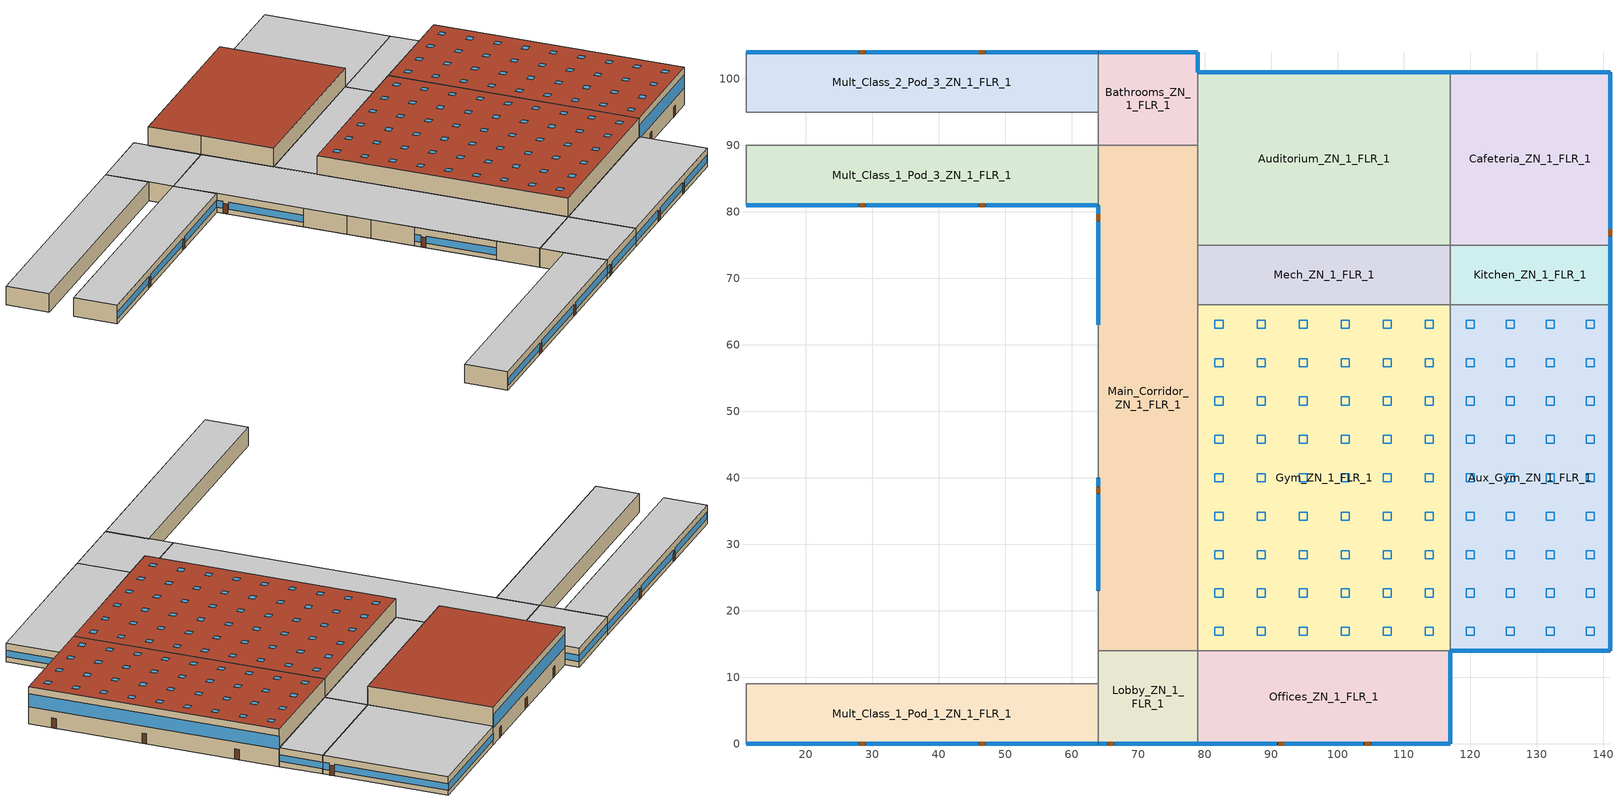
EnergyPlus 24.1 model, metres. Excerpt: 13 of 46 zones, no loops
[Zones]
Auditorium_ZN_1_FLR_1
 floor ground (Auditorium_ZN_1_FLR_1_Floor_Ffactor): 79,101 117,101 117,75 79,75 z0
 wall outside (nonres_ext_wall_grd): 117,101 79,101 z0:8
 wall to Mech_ZN_1_FLR_1 (int_wall): 79,75 117,75 z0:4
 wall to Cafeteria_ZN_1_FLR_1 (int_wall): 117,75 117,101 z0:4
 wall to Main_Corridor_ZN_1_FLR_1 (int_wall): 79,90 79,75 z0:4
 wall to Bathrooms_ZN_1_FLR_1 (int_wall): 79,101 79,90 z0:4
 wall to Mech_ZN_1_FLR_2 (int_wall): 79,75 117,75 z4:8
 wall to LIBRARY_MEDIA_CENTER_ZN_1_FLR_2 (int_wall): 117,75 117,101 z4:8
 wall to Main_Corridor_ZN_1_FLR_2 (int_wall): 79,90 79,75 z4:8
 wall to Bathrooms_ZN_1_FLR_2 (int_wall): 79,101 79,90 z4:8
 window (NonresWindow_U_0.369_SHGC_0.357): 116.95,101 79.05,101 z3.7:6.5
 door (Swinging Door_con): 113.7,101 112.78,101 / 100,101 99.09,101 / 85.25,101 84.33,101 z0:2.13
 roof outside (nonres_roof): 79,75 117,75 117,101 79,101 z8
Aux_Gym_ZN_1_FLR_1
 floor ground (Aux_Gym_ZN_1_FLR_1_Floor_Ffactor): 117,66 141,66 141,14 117,14 z0
 wall outside (nonres_ext_wall_grd): 117,14 141,14 141,66 z0:8
 wall to Kitchen_ZN_1_FLR_1 (int_wall): 141,66 117,66 z0:4
 wall to Gym_ZN_1_FLR_1 (int_wall): 117,66 117,14 z0:4; 117,66 117,14 z4:8
 wall to LIBRARY_MEDIA_CENTER_ZN_1_FLR_2 (int_wall): 141,66 117,66 z4:8
 window (NonresWindow_U_0.369_SHGC_0.357): 117.05,14 140.95,14 z3.69:6.51; 141,14.05 141,65.95 z3.7:6.5
 door (Swinging Door_con): 122.72,14 123.64,14 / 135.15,14 136.06,14 / 141,18.84 141,19.75 / 141,37.53 141,38.44 / 141,56.72 141,57.64 z0:2.13
 roof outside (nonres_roof): 117,14 141,14 141,66 117,66 z8
 skylight (NonresSkylight_U_0.5_SHGC_0.4): 119.39,16.28 120.61,16.28 120.61,17.5 119.39,17.5 z8; 125.39,16.28 126.61,16.28 126.61,17.5 125.39,17.5 z8; 131.39,16.28 132.61,16.28 132.61,17.5 131.39,17.5 z8; 137.39,16.28 138.61,16.28 138.61,17.5 137.39,17.5 z8; 119.39,22.06 120.61,22.06 120.61,23.28 119.39,23.28 z8; 125.39,22.06 126.61,22.06 126.61,23.28 125.39,23.28 z8; 131.39,22.06 132.61,22.06 132.61,23.28 131.39,23.28 z8; 137.39,22.06 138.61,22.06 138.61,23.28 137.39,23.28 z8; 119.39,27.83 120.61,27.83 120.61,29.05 119.39,29.05 z8; 125.39,27.83 126.61,27.83 126.61,29.05 125.39,29.05 z8; 131.39,27.83 132.61,27.83 132.61,29.05 131.39,29.05 z8; 137.39,27.83 138.61,27.83 138.61,29.05 137.39,29.05 z8; 119.39,33.61 120.61,33.61 120.61,34.83 119.39,34.83 z8; 125.39,33.61 126.61,33.61 126.61,34.83 125.39,34.83 z8; 131.39,33.61 132.61,33.61 132.61,34.83 131.39,34.83 z8; 137.39,33.61 138.61,33.61 138.61,34.83 137.39,34.83 z8; 119.39,39.39 120.61,39.39 120.61,40.61 119.39,40.61 z8; 125.39,39.39 126.61,39.39 126.61,40.61 125.39,40.61 z8; 131.39,39.39 132.61,39.39 132.61,40.61 131.39,40.61 z8; 137.39,39.39 138.61,39.39 138.61,40.61 137.39,40.61 z8; 119.39,45.17 120.61,45.17 120.61,46.39 119.39,46.39 z8; 125.39,45.17 126.61,45.17 126.61,46.39 125.39,46.39 z8; 131.39,45.17 132.61,45.17 132.61,46.39 131.39,46.39 z8; 137.39,45.17 138.61,45.17 138.61,46.39 137.39,46.39 z8; 119.39,50.95 120.61,50.95 120.61,52.17 119.39,52.17 z8; 125.39,50.95 126.61,50.95 126.61,52.17 125.39,52.17 z8; 131.39,50.95 132.61,50.95 132.61,52.17 131.39,52.17 z8; 137.39,50.95 138.61,50.95 138.61,52.17 137.39,52.17 z8; 119.39,56.72 120.61,56.72 120.61,57.94 119.39,57.94 z8; 125.39,56.72 126.61,56.72 126.61,57.94 125.39,57.94 z8; 131.39,56.72 132.61,56.72 132.61,57.94 131.39,57.94 z8; 137.39,56.72 138.61,56.72 138.61,57.94 137.39,57.94 z8; 119.39,62.5 120.61,62.5 120.61,63.72 119.39,63.72 z8; 125.39,62.5 126.61,62.5 126.61,63.72 125.39,63.72 z8; 131.39,62.5 132.61,62.5 132.61,63.72 131.39,63.72 z8; 137.39,62.5 138.61,62.5 138.61,63.72 137.39,63.72 z8
Bathrooms_ZN_1_FLR_1
 floor ground (Bathrooms_ZN_1_FLR_1_Floor_Ffactor): 64,104 79,104 79,90 64,90 z0
 wall outside (nonres_ext_wall_grd): 79,101 79,104 64,104 z0:4
 wall to Main_Corridor_ZN_1_FLR_1 (int_wall): 64,90 79,90 z0:4
 wall to Mult_Class_2_Pod_3_ZN_1_FLR_1 (int_wall): 64,104 64,95 z0:4
 wall to Corridor_Pod_3_ZN_1_FLR_1 (int_wall): 64,95 64,90 z0:4
 window (NonresWindow_U_0.369_SHGC_0.357): 79,101.05 79,103.95 z1.1:2.55; 78.95,104 64.05,104 z1.1:2.51
 ceiling to Bathrooms_ZN_1_FLR_2 (int_slab_ceiling): 64,90 79,90 79,104 64,104 z4
Cafeteria_ZN_1_FLR_1
 floor ground (Cafeteria_ZN_1_FLR_1_Floor_Ffactor): 117,101 141,101 141,75 117,75 z0
 wall outside (nonres_ext_wall_grd): 141,75 141,101 117,101 z0:4
 wall to Kitchen_ZN_1_FLR_1 (int_wall): 117,75 141,75 z0:4
 window (NonresWindow_U_0.369_SHGC_0.357): 141,75.05 141,76.27 / 141,77.49 141,100.95 z1.03:2.51; 140.95,101 117.05,101 z1.1:2.51
 door (Swinging Door_con): 141,76.45 141,77.36 z0:2.13
 ceiling to LIBRARY_MEDIA_CENTER_ZN_1_FLR_2 (int_slab_ceiling): 117,75 141,75 141,101 117,101 z4
Gym_ZN_1_FLR_1
 floor adiabatic (Gym_ZN_1_FLR_1_Floor_Ffactor): 79,66 117,66 117,14 79,14 z0
 wall to Offices_ZN_1_FLR_1 (int_wall): 79,14 117,14 z0:4
 wall to Mech_ZN_1_FLR_1 (int_wall): 117,66 79,66 z0:4
 wall to Main_Corridor_ZN_1_FLR_1 (int_wall): 79,66 79,14 z0:4
 wall to Offices_ZN_1_FLR_2 (int_wall): 79,14 117,14 z4:8
 wall to Mech_ZN_1_FLR_2 (int_wall): 117,66 79,66 z4:8
 wall to Main_Corridor_ZN_1_FLR_2 (int_wall): 79,66 79,14 z4:8
 roof outside (nonres_roof): 79,14 117,14 117,66 79,66 z8
 skylight (NonresSkylight_U_0.5_SHGC_0.4): 81.56,16.28 82.78,16.28 82.78,17.5 81.56,17.5 z8; 87.89,16.28 89.11,16.28 89.11,17.5 87.89,17.5 z8; 94.22,16.28 95.44,16.28 95.44,17.5 94.22,17.5 z8; 100.56,16.28 101.78,16.28 101.78,17.5 100.56,17.5 z8; 106.89,16.28 108.11,16.28 108.11,17.5 106.89,17.5 z8; 113.22,16.28 114.44,16.28 114.44,17.5 113.22,17.5 z8; 81.56,22.06 82.78,22.06 82.78,23.28 81.56,23.28 z8; 87.89,22.06 89.11,22.06 89.11,23.28 87.89,23.28 z8; 94.22,22.06 95.44,22.06 95.44,23.28 94.22,23.28 z8; 100.56,22.06 101.78,22.06 101.78,23.28 100.56,23.28 z8; 106.89,22.06 108.11,22.06 108.11,23.28 106.89,23.28 z8; 113.22,22.06 114.44,22.06 114.44,23.28 113.22,23.28 z8; 81.56,27.83 82.78,27.83 82.78,29.05 81.56,29.05 z8; 87.89,27.83 89.11,27.83 89.11,29.05 87.89,29.05 z8; 94.22,27.83 95.44,27.83 95.44,29.05 94.22,29.05 z8; 100.56,27.83 101.78,27.83 101.78,29.05 100.56,29.05 z8; 106.89,27.83 108.11,27.83 108.11,29.05 106.89,29.05 z8; 113.22,27.83 114.44,27.83 114.44,29.05 113.22,29.05 z8; 81.56,33.61 82.78,33.61 82.78,34.83 81.56,34.83 z8; 87.89,33.61 89.11,33.61 89.11,34.83 87.89,34.83 z8; 94.22,33.61 95.44,33.61 95.44,34.83 94.22,34.83 z8; 100.56,33.61 101.78,33.61 101.78,34.83 100.56,34.83 z8; 106.89,33.61 108.11,33.61 108.11,34.83 106.89,34.83 z8; 113.22,33.61 114.44,33.61 114.44,34.83 113.22,34.83 z8; 81.56,39.39 82.78,39.39 82.78,40.61 81.56,40.61 z8; 87.89,39.39 89.11,39.39 89.11,40.61 87.89,40.61 z8; 94.22,39.39 95.44,39.39 95.44,40.61 94.22,40.61 z8; 100.56,39.39 101.78,39.39 101.78,40.61 100.56,40.61 z8; 106.89,39.39 108.11,39.39 108.11,40.61 106.89,40.61 z8; 113.22,39.39 114.44,39.39 114.44,40.61 113.22,40.61 z8; 81.56,45.17 82.78,45.17 82.78,46.39 81.56,46.39 z8; 87.89,45.17 89.11,45.17 89.11,46.39 87.89,46.39 z8; 94.22,45.17 95.44,45.17 95.44,46.39 94.22,46.39 z8; 100.56,45.17 101.78,45.17 101.78,46.39 100.56,46.39 z8; 106.89,45.17 108.11,45.17 108.11,46.39 106.89,46.39 z8; 113.22,45.17 114.44,45.17 114.44,46.39 113.22,46.39 z8; 81.56,50.95 82.78,50.95 82.78,52.17 81.56,52.17 z8; 87.89,50.95 89.11,50.95 89.11,52.17 87.89,52.17 z8; 94.22,50.95 95.44,50.95 95.44,52.17 94.22,52.17 z8; 100.56,50.95 101.78,50.95 101.78,52.17 100.56,52.17 z8; 106.89,50.95 108.11,50.95 108.11,52.17 106.89,52.17 z8; 113.22,50.95 114.44,50.95 114.44,52.17 113.22,52.17 z8; 81.56,56.72 82.78,56.72 82.78,57.94 81.56,57.94 z8; 87.89,56.72 89.11,56.72 89.11,57.94 87.89,57.94 z8; 94.22,56.72 95.44,56.72 95.44,57.94 94.22,57.94 z8; 100.56,56.72 101.78,56.72 101.78,57.94 100.56,57.94 z8; 106.89,56.72 108.11,56.72 108.11,57.94 106.89,57.94 z8; 113.22,56.72 114.44,56.72 114.44,57.94 113.22,57.94 z8; 81.56,62.5 82.78,62.5 82.78,63.72 81.56,63.72 z8; 87.89,62.5 89.11,62.5 89.11,63.72 87.89,63.72 z8; 94.22,62.5 95.44,62.5 95.44,63.72 94.22,63.72 z8; 100.56,62.5 101.78,62.5 101.78,63.72 100.56,63.72 z8; 106.89,62.5 108.11,62.5 108.11,63.72 106.89,63.72 z8; 113.22,62.5 114.44,62.5 114.44,63.72 113.22,63.72 z8
Kitchen_ZN_1_FLR_1
 floor ground (Kitchen_ZN_1_FLR_1_Floor_Ffactor): 117,75 141,75 141,66 117,66 z0
 wall outside (nonres_ext_wall_grd): 141,66 141,75 z0:4
 wall to Mech_ZN_1_FLR_1 (int_wall): 117,75 117,66 z0:4
 window (NonresWindow_U_0.369_SHGC_0.357): 141,66.05 141,74.95 z1.1:2.52
 ceiling to LIBRARY_MEDIA_CENTER_ZN_1_FLR_2 (int_slab_ceiling): 117,66 141,66 141,75 117,75 z4
Lobby_ZN_1_FLR_1
 floor ground (Lobby_ZN_1_FLR_1_Floor_Ffactor): 64,14 79,14 79,0 64,0 z0
 wall outside (nonres_ext_wall_grd): 64,0 79,0 z0:4
 wall to Offices_ZN_1_FLR_1 (int_wall): 79,0 79,14 z0:4
 wall to Main_Corridor_ZN_1_FLR_1 (int_wall): 79,14 64,14 z0:4
 wall to Corridor_Pod_1_ZN_1_FLR_1 (int_wall): 64,14 64,9 z0:4
 wall to Mult_Class_1_Pod_1_ZN_1_FLR_1 (int_wall): 64,9 64,0 z0:4
 window (NonresWindow_U_0.369_SHGC_0.357): 64.05,0 65.27,0 / 66.49,0 78.95,0 z0.97:2.51
 door (Swinging Door_con): 65.43,0 66.35,0 z0:2.13
 ceiling to Lobby_ZN_1_FLR_2 (int_slab_ceiling): 64,0 79,0 79,14 64,14 z4
Main_Corridor_ZN_1_FLR_1
 floor ground (Main_Corridor_ZN_1_FLR_1_Floor_Ffactor): 64,90 79,90 79,14 64,14 z0
 wall outside (nonres_ext_wall_grd): 64,81 64,63 / 64,40 64,23 z0:4
 wall to Mech_ZN_1_FLR_1 (int_wall): 79,66 79,75 z0:4
 wall to Mult_Class_1_Pod_3_ZN_1_FLR_1 (int_wall): 64,90 64,81 z0:4
 wall to Mult_Class_2_Pod_2_ZN_1_FLR_1 (int_wall): 64,63 64,54 z0:4
 wall to Corridor_Pod_2_ZN_1_FLR_1 (int_wall): 64,54 64,49 z0:4
 wall to Mult_Class_1_Pod_2_ZN_1_FLR_1 (int_wall): 64,49 64,40 z0:4
 wall to Mult_Class_2_Pod_1_ZN_1_FLR_1 (int_wall): 64,23 64,14 z0:4
 window (NonresWindow_U_0.369_SHGC_0.357): 64,80.95 64,79.73 / 64,78.51 64,63.05 z1:2.51; 64,39.95 64,38.73 / 64,37.51 64,23.05 z0.99:2.51
 door (Swinging Door_con): 64,79.62 64,78.7 / 64,38.55 64,37.63 z0:2.13
 ceiling to Main_Corridor_ZN_1_FLR_2 (int_slab_ceiling): 64,14 79,14 79,90 64,90 z4
Mech_ZN_1_FLR_1
 floor adiabatic (Mech_ZN_1_FLR_1_Floor_Ffactor): 79,75 117,75 117,66 79,66 z0
 ceiling to Mech_ZN_1_FLR_2 (int_slab_ceiling): 79,66 117,66 117,75 79,75 z4
Mult_Class_1_Pod_1_ZN_1_FLR_1
 floor ground (Mult_Class_1_Pod_1_ZN_1_FLR_1_Floor_Ffactor): 11,9 64,9 64,0 11,0 z0
 wall outside (nonres_ext_wall_grd): 11,0 64,0 z0:4
 wall to Corridor_Pod_1_ZN_1_FLR_1 (int_wall): 64,9 11,9 z0:4
 wall to Corner_Class_1_Pod_1_ZN_1_FLR_1 (int_wall): 11,9 11,0 z0:4
 window (NonresWindow_U_0.369_SHGC_0.357): 11.05,0 27.87,0 / 29.09,0 45.91,0 / 47.13,0 63.95,0 z1.03:2.5
 door (Swinging Door_con): 28.05,0 28.96,0 / 46.08,0 46.99,0 z0:2.13
 ceiling to Mult_Class_1_Pod_1_ZN_1_FLR_2 (int_slab_ceiling): 11,0 64,0 64,9 11,9 z4
Mult_Class_1_Pod_3_ZN_1_FLR_1
 floor ground (Mult_Class_1_Pod_3_ZN_1_FLR_1_Floor_Ffactor): 11,90 64,90 64,81 11,81 z0
 wall outside (nonres_ext_wall_grd): 11,81 64,81 z0:4
 wall to Corridor_Pod_3_ZN_1_FLR_1 (int_wall): 64,90 11,90 z0:4
 wall to Corner_Class_1_Pod_3_ZN_1_FLR_1 (int_wall): 11,90 11,81 z0:4
 window (NonresWindow_U_0.369_SHGC_0.357): 11.05,81 27.87,81 / 29.09,81 45.91,81 / 47.13,81 63.95,81 z1.03:2.5
 door (Swinging Door_con): 28.01,81 28.93,81 / 46.08,81 47,81 z0:2.13
 ceiling to Mult_Class_1_Pod_3_ZN_1_FLR_2 (int_slab_ceiling): 11,81 64,81 64,90 11,90 z4
Mult_Class_2_Pod_3_ZN_1_FLR_1
 floor ground (Mult_Class_2_Pod_3_ZN_1_FLR_1_Floor_Ffactor): 11,104 64,104 64,95 11,95 z0
 wall outside (nonres_ext_wall_grd): 64,104 11,104 z0:4
 wall to Corridor_Pod_3_ZN_1_FLR_1 (int_wall): 11,95 64,95 z0:4
 wall to Corner_Class_2_Pod_3_ZN_1_FLR_1 (int_wall): 11,104 11,95 z0:4
 window (NonresWindow_U_0.369_SHGC_0.357): 63.95,104 47.13,104 / 45.91,104 29.09,104 / 27.87,104 11.05,104 z1.03:2.5
 door (Swinging Door_con): 46.96,104 46.05,104 / 28.94,104 28.02,104 z0:2.13
 ceiling to Mult_Class_2_Pod_3_ZN_1_FLR_2 (int_slab_ceiling): 11,95 64,95 64,104 11,104 z4
Offices_ZN_1_FLR_1
 floor ground (Offices_ZN_1_FLR_1_Floor_Ffactor): 79,14 117,14 117,0 79,0 z0
 wall outside (nonres_ext_wall_grd): 79,0 117,0 117,14 z0:4
 window (NonresWindow_U_0.369_SHGC_0.357): 79.05,0 90.87,0 / 92.09,0 103.91,0 / 105.13,0 116.95,0 z1:2.5; 117,0.05 117,13.95 z1.1:2.51
 door (Swinging Door_con): 91.08,0 91.99,0 / 104.08,0 104.99,0 z0:2.13
 ceiling to Offices_ZN_1_FLR_2 (int_slab_ceiling): 79,0 117,0 117,14 79,14 z4
[Building]
SchoolSecondary: Loads convergence tolerance value=0.04; Maximum number of warmup days=25; Minimum number of warmup days=6; North axis=0; Solar distribution=FullInteriorAndExterior; Temperature convergence tolerance value=0.2; Terrain=City
[Site:GroundTemperature:FCfactorMethod]
January ground temperature=13.7; February ground temperature=7; March ground temperature=2.1; April ground temperature=2.6; May ground temperature=4.3; June ground temperature=8.8; July ground temperature=13.9; August ground temperature=17.8; September ground temperature=23.2; October ground temperature=25.6; November ground temperature=24.1; December ground temperature=20.5
[Site:Location]
Albuquerque.Intl.Sunport_NM_USA WMO=723650: Elevation=1620; Latitude=35.04; Longitude=-106.62; Time zone=-7
[Site:WaterMainsTemperature]
Annual average outdoor air temperature=13.6333; Calculation method=Correlation; Maximum difference in monthly average outdoor air temperatures=23.5
[SizingPeriod:DesignDay] Barometric pressure=83318; Day of month=21; Daylight saving time indicator=No; Dry bulb temperature range modifier type=DefaultMultipliers; Humidity condition type=WetBulb; Rain indicator=No; Snow indicator=No
Name | Ashrae clear sky optical depth for beam irradiance taub | Ashrae clear sky optical depth for diffuse irradiance taud | Daily dry bulb temperature range | Day type | Maximum dry bulb temperature | Month | Solar model indicator | Wetbulb or dewpoint at maximum dry bulb | Wind direction | Wind speed | Sky clearness
Albuquerque.Intl.Sunport_NM_USA Ann Clg .4% Condns DB=>MWB | 0.463 | 1.887 | 13.5 | SummerDesignDay | 35.1 | 7 | ASHRAETau | 15.7 | 220 | 4.4
Albuquerque.Intl.Sunport_NM_USA Ann Htg 99.6% Condns DB |  |  | 0 | WinterDesignDay | -7.9 | 12 | ASHRAEClearSky | -7.9 | 0 | 3.2 | 0
[Construction]
InteriorFurnishings: Std Wood 6inch
NonresSkylight_U_0.5_SHGC_0.4: Nonres Skylight Glazing Layer
NonresWindow_U_0.369_SHGC_0.357: Nonres Window Glazing Layer
Swinging Door_con: Opaque Door panel_con
int_slab_ceiling: CP02 CARPET PAD, 100mm Normalweight concrete floor
int_wall: G01 13mm gypsum board, G01 13mm gypsum board
nonres_ext_wall_grd: F07 25mm stucco, G01 16mm gypsum board, Nonres_Exterior_Wall_Insulation_grd, G01 16mm gypsum board
nonres_roof: F13 Built-up roofing, Nonres_Roof_Insulation, F08 Metal surface
[Construction:FfactorGroundFloor] F factor=0.90012
Name | Area | Perimeterexposed
Auditorium_ZN_1_FLR_1_Floor_Ffactor | 988 | 38
Aux_Gym_ZN_1_FLR_1_Floor_Ffactor | 1248 | 76
Bathrooms_ZN_1_FLR_1_Floor_Ffactor | 210 | 18
Cafeteria_ZN_1_FLR_1_Floor_Ffactor | 624 | 50
Gym_ZN_1_FLR_1_Floor_Ffactor | 1976 | 0
Kitchen_ZN_1_FLR_1_Floor_Ffactor | 216 | 9
Lobby_ZN_1_FLR_1_Floor_Ffactor | 210 | 15
Main_Corridor_ZN_1_FLR_1_Floor_Ffactor | 1140 | 35
Mech_ZN_1_FLR_1_Floor_Ffactor | 342 | 0
Mult_Class_1_Pod_1_ZN_1_FLR_1_Floor_Ffactor; Mult_Class_1_Pod_3_ZN_1_FLR_1_Floor_Ffactor; Mult_Class_2_Pod_3_ZN_1_FLR_1_Floor_Ffactor | 477 | 53
Offices_ZN_1_FLR_1_Floor_Ffactor | 532 | 52
[Material]
Name | Conductivity | Density | Roughness | Specific heat | Thickness | Solar absorptance | Thermal absorptance | Visible absorptance
100mm Normalweight concrete floor | 2.31 | 2322 | MediumRough | 832 | 0.1016
F07 25mm stucco | 0.72 | 1856 | Smooth | 840 | 0.0254 | 0.7 | 0.9 | 0.7
F08 Metal surface | 45.28 | 7824 | Smooth | 500 | 0.0008
F13 Built-up roofing | 0.16 | 1120 | Rough | 1460 | 0.0095 | 0.77 | 0.9
G01 13mm gypsum board | 0.16 | 800 | Smooth | 1090 | 0.0127 | 0.7 | 0.9 | 0.5
G01 16mm gypsum board | 0.16 | 800 | MediumSmooth | 1090 | 0.0159
Std Wood 6inch | 0.12 | 540 | MediumSmooth | 1210 | 0.15 | 0.7 | 0.9 | 0.7
[Material:NoMass] Solar absorptance=0.7; Thermal absorptance=0.9
Name | Roughness | Thermal resistance | Visible absorptance
CP02 CARPET PAD | VeryRough | 0.21648 | 0.8
Nonres_Exterior_Wall_Insulation_grd | MediumSmooth | 1.34659 | 0.7
Nonres_Roof_Insulation | MediumSmooth | 5.30668 | 0.7
Opaque Door panel_con | MediumRough | 0.475973 | 0.7
[WindowMaterial:SimpleGlazingSystem]
Name | Solar heat gain coefficient | U factor | Visible transmittance
Nonres Skylight Glazing Layer | 0.4 | 2.83913 | 0.4
Nonres Window Glazing Layer | 0.357 | 2.09528 | 0.3927
[Daylighting:Controls] Availability schedule=DaylightAvailSch; Daylighting method=SplitFlux; Lighting control type=ContinuousOff; Maximum allowable discomfort glare index=22; Minimum input power fraction for continuous or continuousoff dimming control=0.2; Minimum light output fraction for continuous or continuousoff dimming control=0.2; Number of stepped control steps=3; Probability lighting will be reset when needed in manual stepped control=1
Name | Daylighting reference point name 1 | Fraction of lights controlled by reference point 1 | Illuminance setpoint at reference point 1 | Daylighting reference point name 2 | Fraction of lights controlled by reference point 2 | Illuminance setpoint at reference point 2 | Glare calculation azimuth angle of view direction clockwise from zone y axis | Glare calculation daylighting reference point | Zone or space
Auditorium_ZN_1_FLR_1_DaylCtrl | Auditorium_ZN_1_FLR_1_DaylRefPt1 | 0.125 | 538 | Auditorium_ZN_1_FLR_1_DaylRefPt2 | 0.125 | 538 | 0 | Auditorium_ZN_1_FLR_1_DaylRefPt1 | Auditorium_ZN_1_FLR_1
Aux_Gym_ZN_1_FLR_1_DaylCtrl | Aux_Gym_ZN_1_FLR_1_DaylRefPt1 | 0.5 | 538 | Aux_Gym_ZN_1_FLR_1_DaylRefPt2 | 0.5 | 538 | 0 | Aux_Gym_ZN_1_FLR_1_DaylRefPt1 | Aux_Gym_ZN_1_FLR_1
Cafeteria_ZN_1_FLR_1_DaylCtrl | Cafeteria_ZN_1_FLR_1_DaylRefPt1 | 0.21 | 215 | Cafeteria_ZN_1_FLR_1_DaylRefPt2 | 0.15 | 215 | 0 | Cafeteria_ZN_1_FLR_1_DaylRefPt1 | Cafeteria_ZN_1_FLR_1
Gym_ZN_1_FLR_1_DaylCtrl | Gym_ZN_1_FLR_1_DaylRefPt1 | 0.5 | 538 | Gym_ZN_1_FLR_1_DaylRefPt2 | 0.5 | 538 | 0 | Gym_ZN_1_FLR_1_DaylRefPt1 | Gym_ZN_1_FLR_1
Lobby_ZN_1_FLR_1_DaylCtrl | Lobby_ZN_1_FLR_1_DaylRefPt1 | 0.18 | 269 | Lobby_ZN_1_FLR_1_DaylRefPt2 | 0.18 | 269 | 180 | Lobby_ZN_1_FLR_1_DaylRefPt1 | Lobby_ZN_1_FLR_1
Mult_Class_1_Pod_1_ZN_1_FLR_1_DaylCtrl | Mult_Class_1_Pod_1_ZN_1_FLR_1_DaylRefPt1 | 0.28 | 377 | Mult_Class_1_Pod_1_ZN_1_FLR_1_DaylRefPt2 | 0.28 | 377 | 180 | Mult_Class_1_Pod_1_ZN_1_FLR_1_DaylRefPt1 | Mult_Class_1_Pod_1_ZN_1_FLR_1
Mult_Class_1_Pod_3_ZN_1_FLR_1_DaylCtrl | Mult_Class_1_Pod_3_ZN_1_FLR_1_DaylRefPt1 | 0.28 | 377 | Mult_Class_1_Pod_3_ZN_1_FLR_1_DaylRefPt2 | 0.28 | 377 | 180 | Mult_Class_1_Pod_3_ZN_1_FLR_1_DaylRefPt1 | Mult_Class_1_Pod_3_ZN_1_FLR_1
Mult_Class_2_Pod_3_ZN_1_FLR_1_DaylCtrl | Mult_Class_2_Pod_3_ZN_1_FLR_1_DaylRefPt1 | 0.28 | 377 | Mult_Class_2_Pod_3_ZN_1_FLR_1_DaylRefPt2 | 0.28 | 377 | 0 | Mult_Class_2_Pod_3_ZN_1_FLR_1_DaylRefPt1 | Mult_Class_2_Pod_3_ZN_1_FLR_1
Offices_ZN_1_FLR_1_DaylCtrl | Offices_ZN_1_FLR_1_DaylRefPt1 | 0.36 | 323 | Offices_ZN_1_FLR_1_DaylRefPt2 | 0.08 | 323 | 180 | Offices_ZN_1_FLR_1_DaylRefPt1 | Offices_ZN_1_FLR_1
[ElectricEquipment] Design level calculation method=EquipmentLevel
Name | Design level | End use subcategory | Fraction latent | Fraction lost | Fraction radiant | Schedule | Zone or zonelist or space or spacelist
Auditorium_ZN_1_FLR_1_PlugMisc_Equip | 4940 | MiscPlug | 0 | 0 | 0.5 | BLDG_EQUIP_SCH | Auditorium_ZN_1_FLR_1
Aux_Gym_ZN_1_FLR_1_PlugMisc_Equip | 6240 | MiscPlug | 0 | 0 | 0.5 | BLDG_EQUIP_SCH | Aux_Gym_ZN_1_FLR_1
Bathrooms_ZN_1_FLR_1_PlugMisc_Equip | 840 | MiscPlug | 0 | 0 | 0.5 | BLDG_EQUIP_SCH | Bathrooms_ZN_1_FLR_1
Cafeteria_ZN_1_FLR_1_PlugMisc_Equip | 48004.32 | Cooking | 0 | 0 | 0.5 | KITCHEN_ELEC_EQUIP_SCH | Cafeteria_ZN_1_FLR_1
Gym_ZN_1_FLR_1_PlugMisc_Equip | 9880 | MiscPlug | 0 | 0 | 0.5 | BLDG_EQUIP_SCH | Gym_ZN_1_FLR_1
Kitchen_ZN_1_FLR_1_MiscElec_Equip | 47995.2 | Cooking | 0.25 | 0.2 | 0.3 | KITCHEN_ELEC_EQUIP_SCH | Kitchen_ZN_1_FLR_1
Kitchen_ZN_1_FLR_1_Reach-in-Freezer | 555 | ReachInFreezer | 0 | 0 | 0.25 | Always_on | Kitchen_ZN_1_FLR_1
Kitchen_ZN_1_FLR_1_Reach-in-Refrigerator | 313.3 | ReachInRefrigerator | 0 | 0 | 0.25 | Always_on | Kitchen_ZN_1_FLR_1
Lobby_ZN_1_FLR_1_PlugMisc_Equip | 840 | MiscPlug | 0 | 0 | 0.5 | BLDG_EQUIP_SCH | Lobby_ZN_1_FLR_1
Main_Corridor_ZN_1_FLR_1_PlugMisc_Equip | 4560 | MiscPlug | 0 | 0 | 0.5 | BLDG_EQUIP_SCH | Main_Corridor_ZN_1_FLR_1
Mech_ZN_1_FLR_1_Elevators_Equip | 11793.19 | ElevatorLift | 0 | 0 | 0.5 | BLDG_ELEVATORS | Mech_ZN_1_FLR_1
Mech_ZN_1_FLR_1_Elevators_Lights_Fan | 105.31 | ElevatorLightsFan | 0 | 0 | 0.5 | ELEV_LIGHT_FAN_SCH_ADD_DF | Mech_ZN_1_FLR_1
Mech_ZN_1_FLR_1_PlugMisc_Equip | 1368 | MiscPlug | 0 | 0 | 0.5 | BLDG_EQUIP_SCH | Mech_ZN_1_FLR_1
Mult_Class_1_Pod_1_ZN_1_FLR_1_PlugMisc_Equip | 4770 | MiscPlug | 0 | 0 | 0.5 | BLDG_EQUIP_SCH | Mult_Class_1_Pod_1_ZN_1_FLR_1
Mult_Class_1_Pod_3_ZN_1_FLR_1_PlugMisc_Equip | 4770 | MiscPlug | 0 | 0 | 0.5 | BLDG_EQUIP_SCH | Mult_Class_1_Pod_3_ZN_1_FLR_1
Mult_Class_2_Pod_3_ZN_1_FLR_1_PlugMisc_Equip | 4770 | MiscPlug | 0 | 0 | 0.5 | BLDG_EQUIP_SCH | Mult_Class_2_Pod_3_ZN_1_FLR_1
Offices_ZN_1_FLR_1_PlugMisc_Equip | 5745.6 | MiscPlug | 0 | 0 | 0.5 | BLDG_EQUIP_SCH | Offices_ZN_1_FLR_1
[EnergyManagementSystem:Program]
SET_cCL1_Pod_3_ZN_1_FLR_2_Light_EMS_Program: SET cCL1_Pod_3_ZN_1_FLR_2_LSr_IP=0.093*cCL1_Pod_3_ZN_1_FLR_2_LSr/cCL1_Pod_3_ZN_1_FLR_2_Area; IF (cCL1_Pod_3_ZN_1_FLR_2_OSr <= 0) && (cCL1_Pod_3_ZN_1_FLR_2_LSr_IP >= 0.02); SET cCL1_Pod_3_ZN_1_FLR_2_LAr = 0.02*cCL1_Pod_3_ZN_1_FLR_2_Area/0.09290304; ELSE; SET cCL1_Pod_3_ZN_1_FLR_2_LAr = NULL; ENDIF
SET_cCL2_Pod_1_ZN_1_FLR_1_Light_EMS_Program: SET cCL2_Pod_1_ZN_1_FLR_1_LSr_IP=0.093*cCL2_Pod_1_ZN_1_FLR_1_LSr/cCL2_Pod_1_ZN_1_FLR_1_Area; IF (cCL2_Pod_1_ZN_1_FLR_1_OSr <= 0) && (cCL2_Pod_1_ZN_1_FLR_1_LSr_IP >= 0.02); SET cCL2_Pod_1_ZN_1_FLR_1_LAr = 0.02*cCL2_Pod_1_ZN_1_FLR_1_Area/0.09290304; ELSE; SET cCL2_Pod_1_ZN_1_FLR_1_LAr = NULL; ENDIF
[Exterior:Lights] Control option=AstronomicalClock; End use subcategory=General
Name | Design level | Schedule
Exterior_Lights_a | 453.7 | Exterior_lighting_schedule_a
Exterior_Lights_b | 2195.85 | Exterior_lighting_schedule_b_2016
Exterior_Lights_c | 2015.29 | Exterior_lighting_schedule_c_2016
[GasEquipment]
Kitchen_ZN_1_FLR_1_MiscGas_Equip: Design level=362577.6; Design level calculation method=EquipmentLevel; End use subcategory=Cooking; Fraction latent=0.1; Fraction lost=0.7; Fraction radiant=0.2; Schedule=KITCHEN_GAS_EQUIP_SCH; Zone or zonelist or space or spacelist=Kitchen_ZN_1_FLR_1
[InternalMass] Construction=InteriorFurnishings
Name | Zone or zonelist | Surface area
Auditorium_ZN_1_FLR_1_InternalMass_1 | Auditorium_ZN_1_FLR_1 | 1976
Aux_Gym_ZN_1_FLR_1_InternalMass_1 | Aux_Gym_ZN_1_FLR_1 | 2496
Bathrooms_ZN_1_FLR_1_InternalMass_1 | Bathrooms_ZN_1_FLR_1 | 420
Cafeteria_ZN_1_FLR_1_InternalMass_1 | Cafeteria_ZN_1_FLR_1 | 1248
Gym_ZN_1_FLR_1_InternalMass_1 | Gym_ZN_1_FLR_1 | 3952
Kitchen_ZN_1_FLR_1_InternalMass_1 | Kitchen_ZN_1_FLR_1 | 432
Lobby_ZN_1_FLR_1_InternalMass_1 | Lobby_ZN_1_FLR_1 | 420
Main_Corridor_ZN_1_FLR_1_InternalMass_1 | Main_Corridor_ZN_1_FLR_1 | 2280
Mech_ZN_1_FLR_1_InternalMass_1 | Mech_ZN_1_FLR_1 | 684
Mult_Class_1_Pod_1_ZN_1_FLR_1_InternalMass_1 | Mult_Class_1_Pod_1_ZN_1_FLR_1 | 954
Mult_Class_1_Pod_3_ZN_1_FLR_1_InternalMass_1 | Mult_Class_1_Pod_3_ZN_1_FLR_1 | 954
Mult_Class_2_Pod_3_ZN_1_FLR_1_InternalMass_1 | Mult_Class_2_Pod_3_ZN_1_FLR_1 | 954
Offices_ZN_1_FLR_1_InternalMass_1 | Offices_ZN_1_FLR_1 | 1064
[Lights] Design level calculation method=Watts/Area; End use subcategory=LightsWired; Fraction radiant=0.37; Fraction replaceable=1; Fraction visible=0.2; Return air fraction=0; Return air fraction calculated from plenum temperature=No
Name | Schedule | Watts per floor area | Zone or zonelist or space or spacelist
Auditorium_ZN_1_FLR_1_Lights | ltg_sch_auditorium | 5.521878 | Auditorium_ZN_1_FLR_1
Aux_Gym_ZN_1_FLR_1_Lights | ltg_sch_gym | 7.188129 | Aux_Gym_ZN_1_FLR_1
Bathrooms_ZN_1_FLR_1_Lights | ltg_sch_bath | 7.168761 | Bathrooms_ZN_1_FLR_1
Cafeteria_ZN_1_FLR_1_Lights | ltg_sch_cafeteria | 3.4875 | Cafeteria_ZN_1_FLR_1
Gym_ZN_1_FLR_1_Lights | ltg_sch_gym | 7.188129 | Gym_ZN_1_FLR_1
Kitchen_ZN_1_FLR_1_Lights | ltg_sch_kitchen | 11.5281 | Kitchen_ZN_1_FLR_1
Lobby_ZN_1_FLR_1_Lights | ltg_sch_lobby | 7.750008 | Lobby_ZN_1_FLR_1
Main_Corridor_ZN_1_FLR_1_Lights | ltg_sch_corridor | 4.299174 | Main_Corridor_ZN_1_FLR_1
Mech_ZN_1_FLR_1_Lights | ltg_sch_mechanical | 6.878133 | Mech_ZN_1_FLR_1
Mult_Class_1_Pod_1_ZN_1_FLR_1_Lights | ltg_sch_classroom | 7.42257 | Mult_Class_1_Pod_1_ZN_1_FLR_1
Mult_Class_1_Pod_3_ZN_1_FLR_1_Lights | ltg_sch_classroom | 7.42257 | Mult_Class_1_Pod_3_ZN_1_FLR_1
Mult_Class_2_Pod_3_ZN_1_FLR_1_Lights | ltg_sch_classroom | 7.42257 | Mult_Class_2_Pod_3_ZN_1_FLR_1
Offices_ZN_1_FLR_1_Lights | ltg_sch_office | 6.416874 | Offices_ZN_1_FLR_1
[People] Activity level schedule=ACTIVITY_SCH; Air velocity schedule=AIR_VELO_SCH; Clothing insulation calculation method=ClothingInsulationSchedule; Clothing insulation schedule=CLOTHING_SCH; Enable ashrae 55 comfort warnings=No; Fraction radiant=0.3; Mean radiant temperature calculation type=EnclosureAveraged; Sensible heat fraction=Autocalculate; Thermal comfort model 1 type=Fanger; Work efficiency schedule=WORK_EFF_SCH
Name | Floor area per person | Number of people calculation method | Number of people schedule | Zone or zonelist or space or spacelist | Number of people
Auditorium_ZN_1_FLR_1 | 0.619 | Area/Person | BLDG_OCC_SCH_Auditorium | Auditorium_ZN_1_FLR_1
Aux_Gym_ZN_1_FLR_1 | 3.096771 | Area/Person | BLDG_OCC_SCH_Gym | Aux_Gym_ZN_1_FLR_1
Bathrooms_ZN_1_FLR_1 |  | People | BLDG_OCC_SCH | Bathrooms_ZN_1_FLR_1 | 11.304
Cafeteria_ZN_1_FLR_1 | 0.929 | Area/Person | BLDG_OCC_SCH_Cafeteria | Cafeteria_ZN_1_FLR_1
Gym_ZN_1_FLR_1 | 3.096771 | Area/Person | BLDG_OCC_SCH_Gym | Gym_ZN_1_FLR_1
Kitchen_ZN_1_FLR_1 |  | People | BLDG_OCC_SCH | Kitchen_ZN_1_FLR_1 | 46.504
LOBBY_ZN_1_FLR_1 |  | People | BLDG_OCC_SCH | LOBBY_ZN_1_FLR_1 | 22.607
MAIN_CORRIDOR_ZN_1_FLR_1 |  | People | BLDG_OCC_SCH | MAIN_CORRIDOR_ZN_1_FLR_1 | 61.361
Mech_ZN_1_FLR_1 |  | People | BLDG_OCC_SCH | Mech_ZN_1_FLR_1 | 5.552
Mult_Class_1_Pod_1_ZN_1_FLR_1 | 2.654 | Area/Person | BLDG_OCC_SCH | Mult_Class_1_Pod_1_ZN_1_FLR_1
Mult_Class_1_Pod_3_ZN_1_FLR_1 | 2.654 | Area/Person | BLDG_OCC_SCH | Mult_Class_1_Pod_3_ZN_1_FLR_1
Mult_Class_2_Pod_3_ZN_1_FLR_1 | 2.654 | Area/Person | BLDG_OCC_SCH | Mult_Class_2_Pod_3_ZN_1_FLR_1
Offices_ZN_1_FLR_1 | 18.579 | Area/Person | BLDG_OCC_SCH_Offices_w_SB | Offices_ZN_1_FLR_1
[Zone] Ceiling height=4; Floor area=Autocalculate; Multiplier=1; Part of total floor area=Yes; Type=1
Name | Volume
Auditorium_ZN_1_FLR_1 | 7904
Aux_Gym_ZN_1_FLR_1 | 9984
Bathrooms_ZN_1_FLR_1; Lobby_ZN_1_FLR_1 | 840
Cafeteria_ZN_1_FLR_1 | 2496
Gym_ZN_1_FLR_1 | 15808
Kitchen_ZN_1_FLR_1 | 864
Main_Corridor_ZN_1_FLR_1 | 4560
Mech_ZN_1_FLR_1 | 1368
Mult_Class_1_Pod_1_ZN_1_FLR_1; Mult_Class_1_Pod_3_ZN_1_FLR_1; Mult_Class_2_Pod_3_ZN_1_FLR_1 | 1908
Offices_ZN_1_FLR_1 | 2128
[ZoneInfiltration:DesignFlowRate] Temperature term coefficient=0; Velocity squared term coefficient=0
Name | Constant term coefficient | Design flow rate calculation method | Flow rate per exterior surface area | Schedule | Velocity term coefficient | Zone or zonelist or space or spacelist | Design flow rate
Auditorium_ZN_1_FLR_1_Infiltration | 0 | Flow/ExteriorWallArea | 0.000569572 | INFIL_SCH_PNNL | 0.224 | Auditorium_ZN_1_FLR_1
Aux_Gym_ZN_1_FLR_1_Infiltration | 0 | Flow/ExteriorWallArea | 0.000569572 | INFIL_SCH_PNNL | 0.224 | Aux_Gym_ZN_1_FLR_1
Bathrooms_ZN_1_FLR_1_Infiltration | 0 | Flow/ExteriorWallArea | 0.000569572 | INFIL_SCH_PNNL | 0.224 | Bathrooms_ZN_1_FLR_1
Cafeteria_ZN_1_FLR_1_Infiltration | 0 | Flow/ExteriorWallArea | 0.000569572 | INFIL_SCH_PNNL | 0.224 | Cafeteria_ZN_1_FLR_1
Gym_ZN_1_FLR_1_Infiltration | 0 | Flow/ExteriorWallArea | 0.000569572 | INFIL_SCH_PNNL | 0.224 | Gym_ZN_1_FLR_1
Kitchen_ZN_1_FLR_1_Infiltration | 0 | Flow/ExteriorWallArea | 0.000569572 | INFIL_SCH_PNNL | 0.224 | Kitchen_ZN_1_FLR_1
Lobby_ZN_1_FLR_1_Door_Infiltration | 1 | Flow/Zone |  | INFIL_Door_Opening_SCH | 0 | Lobby_ZN_1_FLR_1 | 5.11449
Lobby_ZN_1_FLR_1_Infiltration | 0 | Flow/ExteriorWallArea | 0.000569572 | INFIL_SCH_PNNL | 0.224 | Lobby_ZN_1_FLR_1
Main_Corridor_ZN_1_FLR_1_Infiltration | 0 | Flow/ExteriorWallArea | 0.000569572 | INFIL_SCH_PNNL | 0.224 | Main_Corridor_ZN_1_FLR_1
Mult_Class_1_Pod_1_ZN_1_FLR_1_Infiltration | 0 | Flow/ExteriorWallArea | 0.000569572 | INFIL_SCH_PNNL | 0.224 | Mult_Class_1_Pod_1_ZN_1_FLR_1
Mult_Class_1_Pod_3_ZN_1_FLR_1_Infiltration | 0 | Flow/ExteriorWallArea | 0.000569572 | INFIL_SCH_PNNL | 0.224 | Mult_Class_1_Pod_3_ZN_1_FLR_1
Mult_Class_2_Pod_3_ZN_1_FLR_1_Infiltration | 0 | Flow/ExteriorWallArea | 0.000569572 | INFIL_SCH_PNNL | 0.224 | Mult_Class_2_Pod_3_ZN_1_FLR_1
Offices_ZN_1_FLR_1_Infiltration | 0 | Flow/ExteriorWallArea | 0.000569572 | INFIL_SCH_PNNL | 0.224 | Offices_ZN_1_FLR_1
[Schedule:Compact]
ACTIVITY_SCH: Through: 12/31, For: AllDays, Until: 24:00, 120
AIR_VELO_SCH: Through: 12/31, For: AllDays, Until: 24:00, 0.2
ALWAYS_ON: Through: 12/31, For: AllDays, Until: 24:00, 1
BLDG_ELEVATORS: Through: 12/31, For: SummerDesignDay, Until: 24:00, 0.3, For: WinterDesignDay, Until: 24:00, 0.12, For: Weekdays, Until: 08:00, 0.12, Until: 15:00, 0.3, Until: 16:00, 0.15, Until: 24:00, 0.12, For: AllOtherDays, Until: 24:00, 0.12
BLDG_EQUIP_SCH: Through: 6/30, For: SummerDesignDay, Until: 08:00, 0.35, Until: 17:00, 0.95, Until: 24:00, 0.35, For: WinterDesignDay, Until: 24:00, 0.35, For: Weekdays, Until: 08:00, 0.295624, Until: 17:00, 0.90367, Until: 21:00, 0.332931, Until: 24:00, 0.295624, For: WeekEnds Holidays AllOtherDays, Until: 24:00, 0.295624, Through: 9/1, For: SummerDesignDay, Until: 24:00, 0.90367, For: WinterDesignDay, Until: 24:00, 0.25, For: Weekdays, Until: 08:00, 0.21116, Until: 17:00, 0.475616, Until: 21:00, 0.237808, Until: 24:00, 0.21116, For: WeekEnds Holidays AllOtherDays, Until: 24:00, 0.21116, Through: 12/31, For: SummerDesignDay, Until: 08:00, 0.35, Until: 17:00, 0.95, Until: 24:00, 0.35, For: WinterDesignDay, Until: 24:00, 0.35, For: Weekdays, Until: 08:00, 0.295624, Until: 17:00, 0.90367, Until: 21:00, 0.332931, Until: 24:00, 0.295624, For: WeekEnds Holidays AllOtherDays, Until: 24:00, 0.295624
BLDG_OCC_SCH: Through: 6/15, For: Weekdays, Until: 08:00, 0, Until: 16:00, 0.95, Until: 21:00, 0.15, Until: 24:00, 0, For: SummerDesignDay, Until: 08:00, 1e-09, Until: 16:00, 0.95, Until: 21:00, 0.15, Until: 24:00, 1e-09, For: WeekEnds WinterDesignDay Holidays AllOtherDays, Until: 24:00, 0, Through: 9/15, For: Weekdays, Until: 08:00, 0, Until: 16:00, 0.15, Until: 21:00, 0.15, Until: 24:00, 0, For: SummerDesignDay, Until: 24:00, 0.95, For: WeekEnds WinterDesignDay Holidays AllOtherDays, Until: 24:00, 0, Through: 12/31, For: Weekdays, Until: 08:00, 0, Until: 16:00, 0.95, Until: 21:00, 0.15, Until: 24:00, 0, For: SummerDesignDay, Until: 08:00, 1e-09, Until: 16:00, 0.95, Until: 21:00, 0.15, Until: 24:00, 1e-09, For: WeekEnds WinterDesignDay Holidays AllOtherDays, Until: 24:00, 0
BLDG_OCC_SCH_Auditorium: Through: 6/30, For: Weekdays, Until: 08:00, 0, Until: 15:00, 0.25, Until: 20:00, 0.95, Until: 24:00, 0, For: SummerDesignDay, Until: 08:00, 1e-09, Until: 15:00, 0.25, Until: 20:00, 0.95, Until: 24:00, 1e-09, For: WeekEnds WinterDesignDay Holidays AllOtherDays, Until: 24:00, 0, Through: 9/1, For: Weekdays, Until: 08:00, 0, Until: 17:00, 0.15, Until: 19:00, 0.35, Until: 24:00, 0, For: SummerDesignDay, Until: 24:00, 0.95, For: WeekEnds WinterDesignDay Holidays AllOtherDays, Until: 24:00, 0, Through: 12/31, For: Weekdays, Until: 08:00, 0, Until: 15:00, 0.25, Until: 20:00, 0.95, Until: 24:00, 0, For: SummerDesignDay, Until: 08:00, 1e-09, Until: 15:00, 0.25, Until: 20:00, 0.95, Until: 24:00, 1e-09, For: WeekEnds WinterDesignDay Holidays AllOtherDays, Until: 24:00, 0
BLDG_OCC_SCH_Cafeteria: Through: 6/30, For: Weekdays, Until: 09:00, 0, Until: 15:00, 0.95, Until: 20:00, 0.35, Until: 24:00, 0, For: SummerDesignDay, Until: 09:00, 1e-09, Until: 15:00, 0.95, Until: 20:00, 0.35, Until: 24:00, 1e-09, For: WeekEnds WinterDesignDay Holidays AllOtherDays, Until: 24:00, 0, Through: 9/1, For: Weekdays, Until: 09:00, 0, Until: 17:00, 0.15, Until: 19:00, 0.35, Until: 24:00, 0, For: SummerDesignDay, Until: 24:00, 0.95, For: WeekEnds WinterDesignDay Holidays AllOtherDays, Until: 24:00, 0, Through: 12/31, For: Weekdays, Until: 09:00, 0, Until: 15:00, 0.95, Until: 20:00, 0.35, Until: 24:00, 0, For: SummerDesignDay, Until: 09:00, 1e-09, Until: 15:00, 0.95, Until: 20:00, 0.35, Until: 24:00, 1e-09, For: WeekEnds WinterDesignDay Holidays AllOtherDays, Until: 24:00, 0
BLDG_OCC_SCH_Gym: Through: 6/30, For: Weekdays, Until: 08:00, 0, Until: 16:00, 0.35, Until: 21:00, 0.95, Until: 24:00, 0, For: SummerDesignDay, Until: 08:00, 1e-09, Until: 16:00, 0.35, Until: 21:00, 0.95, Until: 24:00, 1e-09, For: WeekEnds WinterDesignDay Holidays AllOtherDays, Until: 24:00, 0, Through: 9/1, For: Weekdays, Until: 08:00, 0, Until: 16:00, 0.35, Until: 21:00, 0.35, Until: 24:00, 0, For: SummerDesignDay, Until: 24:00, 0.95, For: WeekEnds WinterDesignDay Holidays AllOtherDays, Until: 24:00, 0, Through: 12/31, For: Weekdays, Until: 08:00, 0, Until: 16:00, 0.35, Until: 21:00, 0.95, Until: 24:00, 0, For: SummerDesignDay, Until: 08:00, 1e-09, Until: 16:00, 0.35, Until: 21:00, 0.95, Until: 24:00, 1e-09, For: WeekEnds WinterDesignDay Holidays AllOtherDays, Until: 24:00, 0
BLDG_OCC_SCH_Offices_w_SB: Through: 6/30, For: Weekdays, Until: 01:00, 0, Until: 02:00, 0, Until: 03:00, 0, Until: 04:00, 0, Until: 05:00, 0, Until: 06:00, 0, Until: 07:00, 0, Until: 08:00, 0, Until: 09:00, 0.95, Until: 10:00, 0.95, Until: 11:00, 0.95, Until: 12:00, 0.95, Until: 13:00, 0, Until: 14:00, 0.95, Until: 15:00, 0, Until: 16:00, 0.95, Until: 17:00, 0.95, Until: 18:00, 0.15, Until: 19:00, 0.15, Until: 20:00, 0.15, Until: 21:00, 0.15, Until: 22:00, 0, Until: 23:00, 0, Until: 24:00, 0, For: SummerDesignDay, Until: 08:00, 1e-09, Until: 17:00, 0.95, Until: 21:00, 0.15, Until: 24:00, 1e-09, For: WeekEnds Holidays AllOtherDays, Until: 24:00, 0, Through: 9/1, For: Weekdays, Until: 01:00, 0, Until: 02:00, 0, Until: 03:00, 0, Until: 04:00, 0, Until: 05:00, 0, Until: 06:00, 0, Until: 07:00, 0, Until: 08:00, 0, Until: 09:00, 0.5, Until: 10:00, 0.5, Until: 11:00, 0.5, Until: 12:00, 0, Until: 13:00, 0.5, Until: 14:00, 0.5, Until: 15:00, 0, Until: 16:00, 0.5, Until: 17:00, 0.5, Until: 18:00, 0.15, Until: 19:00, 0.15, Until: 20:00, 0.15, Until: 21:00, 0.15, Until: 22:00, 0, Until: 23:00, 0, Until: 24:00, 0, For: SummerDesignDay, Until: 24:00, 0.95, For: WeekEnds Holidays AllOtherDays, Until: 24:00, 0, Through: 12/31, For: Weekdays, Until: 01:00, 0, Until: 02:00, 0, Until: 03:00, 0, Until: 04:00, 0, Until: 05:00, 0, Until: 06:00, 0, Until: 07:00, 0, Until: 08:00, 0, Until: 09:00, 0.95, Until: 10:00, 0.95, Until: 11:00, 0.95, Until: 12:00, 0.95, Until: 13:00, 0, Until: 14:00, 0.95, Until: 15:00, 0, Until: 16:00, 0.95, Until: 17:00, 0.95, Until: 18:00, 0.15, Until: 19:00, 0.15, Until: 20:00, 0.15, Until: 21:00, 0.15, Until: 22:00, 0, Until: 23:00, 0, Until: 24:00, 0, For: SummerDesignDay, Until: 08:00, 1e-09, Until: 17:00, 0.95, Until: 21:00, 0.15, Until: 24:00, 1e-09, For: WeekEnds WinterDesignDay Holidays AllOtherDays, Until: 24:00, 0
CLOTHING_SCH: Through: 04/30, For: AllDays, Until: 24:00, 1.1, Through: 09/30, For: AllDays, Until: 24:00, 0.6, Through: 12/31, For: AllDays, Until: 24:00, 1.1
DaylightAvailSch: Through: 12/31, For: SummerDesignDay WinterDesignDay, Until: 24:00, 0, For: AllOtherDays, Until: 24:00, 1
ELEV_LIGHT_FAN_SCH_ADD_DF: Through: 12/31, For: SummerDesignDay, Until: 24:00, 0.3, For: WinterDesignDay, Until: 24:00, 0, For: Weekdays, Until: 08:00, 0, Until: 15:00, 0.3, Until: 16:00, 0.15, Until: 24:00, 0, For: AllOtherDays, Until: 24:00, 0
Exterior_lighting_schedule_a: Through:12/31, For:AllDays, Until: 06:00, 0, Until: 24:00, 1
Exterior_lighting_schedule_b_2016: Through:12/31, For:AllDays, Until: 06:00, 0.5, Until: 24:00, 1
Exterior_lighting_schedule_c_2016: Through:12/31, For:AllDays, Until: 06:00, 0.5, Until: 21:00, 1, Until: 24:00, 0.5
INFIL_Door_Opening_SCH: Through: 12/31, For: Weekdays, Until: 07:00, 0, Until: 08:00, 1, Until: 15:00, 0.131, Until: 17:00, 1, Until: 19:00, 0.131, Until: 24:00, 0, For: Saturday Sunday Holidays AllOtherDays, Until: 24:00, 0
INFIL_SCH_PNNL: Through: 12/31, For: Weekdays, Until: 07:00, 1, Until: 21:00, 0.25, Until: 24:00, 1, For: WeekEnds SummerDesignDay WinterDesignDay Holidays AllOtherDays, Until: 24:00, 1
KITCHEN_ELEC_EQUIP_SCH: Through: 6/30, For: Weekdays SummerDesignDay, Until: 08:00, 0.1, Until: 10:00, 0.15, Until: 13:00, 0.25, Until: 15:00, 0.15, Until: 24:00, 0.1, For: WeekEnds WinterDesignDay Holidays AllOtherDays, Until: 24:00, 0.1, Through: 9/1, For: Weekdays SummerDesignDay, Until: 08:00, 0.1, Until: 10:00, 0.15, Until: 13:00, 0.25, Until: 15:00, 0.15, Until: 24:00, 0.1, For: WeekEnds WinterDesignDay Holidays AllOtherDays, Until: 24:00, 0.1, Through: 12/31, For: Weekdays SummerDesignDay, Until: 08:00, 0.1, Until: 10:00, 0.15, Until: 13:00, 0.25, Until: 15:00, 0.15, Until: 24:00, 0.1, For: WeekEnds WinterDesignDay Holidays AllOtherDays, Until: 24:00, 0.1
KITCHEN_GAS_EQUIP_SCH: Through: 6/30, For: Weekdays SummerDesignDay, Until: 08:00, 0.02, Until: 10:00, 0.15, Until: 13:00, 0.2, Until: 15:00, 0.1, Until: 24:00, 0.02, For: WeekEnds WinterDesignDay Holidays AllOtherDays, Until: 24:00, 0.02, Through: 9/1, For: Weekdays SummerDesignDay, Until: 08:00, 0.02, Until: 10:00, 0.15, Until: 13:00, 0.2, Until: 15:00, 0.1, Until: 24:00, 0.02, For: WeekEnds WinterDesignDay Holidays AllOtherDays, Until: 24:00, 0.02, Through: 12/31, For: Weekdays SummerDesignDay, Until: 08:00, 0.02, Until: 10:00, 0.15, Until: 13:00, 0.2, Until: 15:00, 0.1, Until: 24:00, 0.02, For: WeekEnds WinterDesignDay Holidays AllOtherDays, Until: 24:00, 0.02
WORK_EFF_SCH: Through: 12/31, For: AllDays, Until: 24:00, 0
ltg_sch_auditorium; ltg_sch_cafeteria; ltg_sch_kitchen; ltg_sch_mechanical: Through: 6/30, For: SummerDesignDay, Until: 24:00, 1, For: WinterDesignDay, Until: 24:00, 0, For: Weekdays, Until: 7:00, 0.1773, Until: 21:00, 0.9, Until: 24:00, 0.1773, For: Saturday, Until: 24:00, 0.1773, For: AllOtherDays, Until: 24:00, 0.1773, Through: 9/1, For: SummerDesignDay, Until: 24:00, 1, For: WinterDesignDay, Until: 24:00, 0, For: Weekdays, Until: 8:00, 0.1773, Until: 20:00, 0.5, Until: 24:00, 0.1773, For: Saturday, Until: 24:00, 0.1773, For: AllOtherDays, Until: 24:00, 0.1773, Through: 12/31, For: SummerDesignDay, Until: 24:00, 1, For: WinterDesignDay, Until: 24:00, 0, For: Weekdays, Until: 7:00, 0.1773, Until: 21:00, 0.9, Until: 24:00, 0.1773, For: Saturday, Until: 24:00, 0.1773, For: AllOtherDays, Until: 24:00, 0.1773
ltg_sch_bath: Through: 6/30, For: SummerDesignDay, Until: 24:00, 1, For: WinterDesignDay, Until: 24:00, 0, For: Weekdays, Until: 7:00, 0.09752, Until: 21:00, 0.495, Until: 24:00, 0.09752, For: Saturday, Until: 24:00, 0.09752, For: AllOtherDays, Until: 24:00, 0.09752, Through: 9/1, For: SummerDesignDay, Until: 24:00, 1, For: WinterDesignDay, Until: 24:00, 0, For: Weekdays, Until: 8:00, 0.09752, Until: 20:00, 0.275, Until: 24:00, 0.09752, For: Saturday, Until: 24:00, 0.09752, For: AllOtherDays, Until: 24:00, 0.09752, Through: 12/31, For: SummerDesignDay, Until: 24:00, 1, For: WinterDesignDay, Until: 24:00, 0, For: Weekdays, Until: 7:00, 0.09752, Until: 21:00, 0.495, Until: 24:00, 0.09752, For: Saturday, Until: 24:00, 0.09752, For: AllOtherDays, Until: 24:00, 0.09752
ltg_sch_classroom: Through: 6/30, For: SummerDesignDay, Until: 24:00, 1, For: WinterDesignDay, Until: 24:00, 0, For: Weekdays, Until: 7:00, 0.12012, Until: 21:00, 0.60975, Until: 24:00, 0.12012, For: Saturday, Until: 24:00, 0.12012, For: AllOtherDays, Until: 24:00, 0.12012, Through: 9/1, For: SummerDesignDay, Until: 24:00, 1, For: WinterDesignDay, Until: 24:00, 0, For: Weekdays, Until: 8:00, 0.12012, Until: 20:00, 0.33875, Until: 24:00, 0.12012, For: Saturday, Until: 24:00, 0.12012, For: AllOtherDays, Until: 24:00, 0.12012, Through: 12/31, For: SummerDesignDay, Until: 24:00, 1, For: WinterDesignDay, Until: 24:00, 0, For: Weekdays, Until: 7:00, 0.12012, Until: 21:00, 0.60975, Until: 24:00, 0.12012, For: Saturday, Until: 24:00, 0.12012, For: AllOtherDays, Until: 24:00, 0.12012
ltg_sch_corridor: Through: 6/30, For: SummerDesignDay, Until: 24:00, 1, For: WinterDesignDay, Until: 24:00, 0, For: Weekdays, Until: 7:00, 0.12179, Until: 21:00, 0.61822, Until: 24:00, 0.12179, For: Saturday, Until: 24:00, 0.12179, For: AllOtherDays, Until: 24:00, 0.12179, Through: 9/1, For: SummerDesignDay, Until: 24:00, 1, For: WinterDesignDay, Until: 24:00, 0, For: Weekdays, Until: 8:00, 0.12179, Until: 20:00, 0.34346, Until: 24:00, 0.12179, For: Saturday, Until: 24:00, 0.12179, For: AllOtherDays, Until: 24:00, 0.12179, Through: 12/31, For: SummerDesignDay, Until: 24:00, 1, For: WinterDesignDay, Until: 24:00, 0, For: Weekdays, Until: 7:00, 0.12179, Until: 21:00, 0.61822, Until: 24:00, 0.12179, For: Saturday, Until: 24:00, 0.12179, For: AllOtherDays, Until: 24:00, 0.12179
ltg_sch_gym: Through: 6/30, For: SummerDesignDay, Until: 24:00, 1, For: WinterDesignDay, Until: 24:00, 0, For: Weekdays, Until: 7:00, 0.16622, Until: 21:00, 0.84375, Until: 24:00, 0.16622, For: Saturday, Until: 24:00, 0.16622, For: AllOtherDays, Until: 24:00, 0.16622, Through: 9/1, For: SummerDesignDay, Until: 24:00, 1, For: WinterDesignDay, Until: 24:00, 0, For: Weekdays, Until: 8:00, 0.16622, Until: 20:00, 0.46875, Until: 24:00, 0.16622, For: Saturday, Until: 24:00, 0.16622, For: AllOtherDays, Until: 24:00, 0.16622, Through: 12/31, For: SummerDesignDay, Until: 24:00, 1, For: WinterDesignDay, Until: 24:00, 0, For: Weekdays, Until: 7:00, 0.16622, Until: 21:00, 0.84375, Until: 24:00, 0.16622, For: Saturday, Until: 24:00, 0.16622, For: AllOtherDays, Until: 24:00, 0.16622
ltg_sch_lobby: Through: 6/30, For: SummerDesignDay, Until: 24:00, 1, For: WinterDesignDay, Until: 24:00, 0, For: Weekdays, Until: 7:00, 0.13298, Until: 21:00, 0.675, Until: 24:00, 0.13298, For: Saturday, Until: 24:00, 0.13298, For: AllOtherDays, Until: 24:00, 0.13298, Through: 9/1, For: SummerDesignDay, Until: 24:00, 1, For: WinterDesignDay, Until: 24:00, 0, For: Weekdays, Until: 8:00, 0.13298, Until: 20:00, 0.375, Until: 24:00, 0.13298, For: Saturday, Until: 24:00, 0.13298, For: AllOtherDays, Until: 24:00, 0.13298, Through: 12/31, For: SummerDesignDay, Until: 24:00, 1, For: WinterDesignDay, Until: 24:00, 0, For: Weekdays, Until: 7:00, 0.13298, Until: 21:00, 0.675, Until: 24:00, 0.13298, For: Saturday, Until: 24:00, 0.13298, For: AllOtherDays, Until: 24:00, 0.13298
ltg_sch_office: Through: 6/30, For: SummerDesignDay, Until: 24:00, 1, For: WinterDesignDay, Until: 24:00, 0, For: Weekdays, Until: 7:00, 0.12403, Until: 21:00, 0.62962, Until: 24:00, 0.12403, For: Saturday, Until: 24:00, 0.12403, For: AllOtherDays, Until: 24:00, 0.12403, Through: 9/1, For: SummerDesignDay, Until: 24:00, 1, For: WinterDesignDay, Until: 24:00, 0, For: Weekdays, Until: 8:00, 0.12403, Until: 20:00, 0.34979, Until: 24:00, 0.12403, For: Saturday, Until: 24:00, 0.12403, For: AllOtherDays, Until: 24:00, 0.12403, Through: 12/31, For: SummerDesignDay, Until: 24:00, 1, For: WinterDesignDay, Until: 24:00, 0, For: Weekdays, Until: 7:00, 0.12403, Until: 21:00, 0.62962, Until: 24:00, 0.12403, For: Saturday, Until: 24:00, 0.12403, For: AllOtherDays, Until: 24:00, 0.12403
